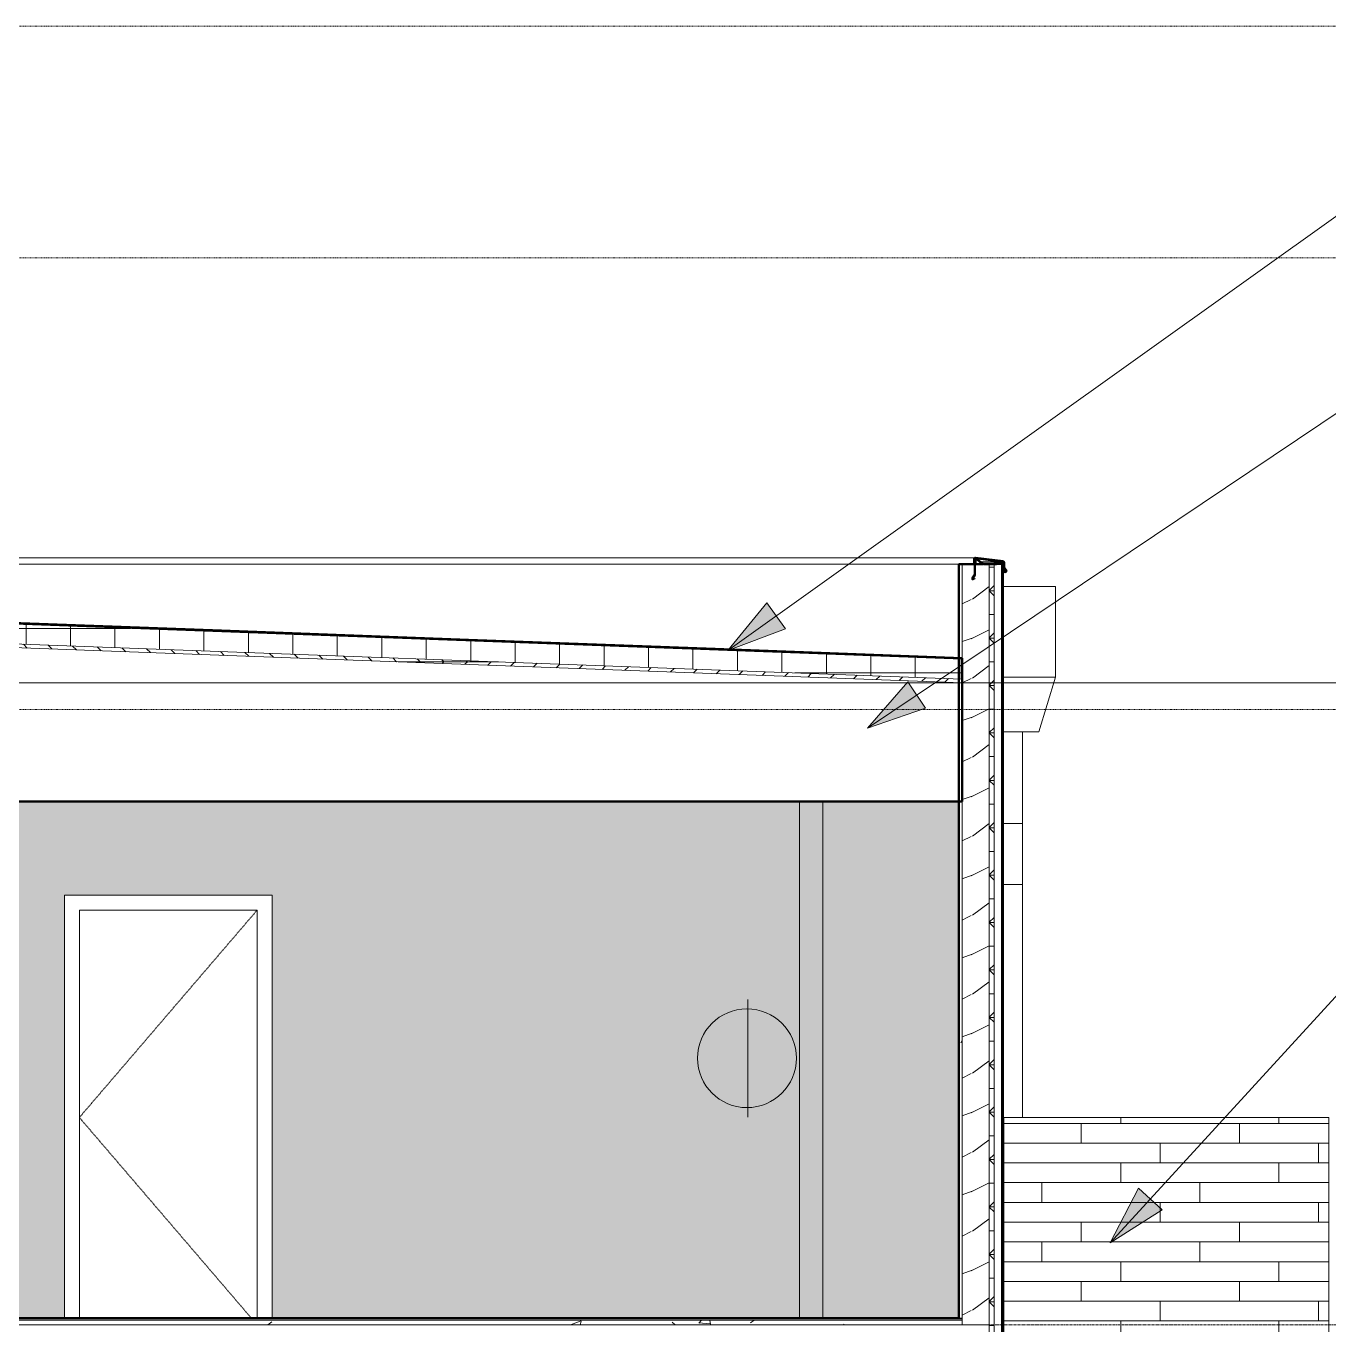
# Model space of a CAD drawing. Header units: inches. Extents: x -4169 to 885, y -251 to 585.
# Drawn here: x 354.9 to 618.7, y 264 to 527 of the extents above; entities that cross this region are included whole.
import ezdxf

# ---------------------------------------------------------------- set-up
doc = ezdxf.new("R2010")
doc.units = ezdxf.units.IN
doc.header["$MEASUREMENT"] = 0
for name, pattern in [('Aligning Line 1_8_', [0.25, 0.125, -0.125]), ('Dash 1_16_', [0.125, 0.0625, -0.0625]), ('Grid Line 1_2_', [0.875, 0.5, -0.125, 0.125, -0.125])]:
    doc.linetypes.add(name, pattern=pattern)
for name, color, linetype, lineweight in [('0-3', 7, 'Continuous', 9), ('0-4', 10, 'Continuous', 13), ('0-5', 90, 'Continuous', 5), ('A-AREA-PATT-1', 41, 'Continuous', 9), ('A-DOOR-1', 7, 'Dash 1_16_', 9), ('A-DOOR-FRAM-1', 7, 'Continuous', 9), ('A-FLOR-1', 192, 'Continuous', 50), ('A-FLOR-LEVL-1', 51, 'Grid Line 1_2_', 9), ('A-FLOR-MCUT', 51, 'Continuous', 13), ('A-FLOR-PATT-1', 8, 'Continuous', 9), ('A-GENM', 5, 'Continuous', 9), ('A-ROOF', 132, 'Continuous', 13), ('A-ROOF-1', 132, 'Continuous', 50), ('A-ROOF-PATT-1', 132, 'Continuous', 9), ('A-WALL', 113, 'Continuous', 13), ('A-WALL-1', 10, 'Continuous', 13), ('A-WALL-2', 113, 'Continuous', 50), ('A-WALL-PATT-3', 111, 'Continuous', 9), ('E-LITE-EQPM-1', 7, 'Continuous', 9), ('G-ANNO-SYMB', 111, 'Aligning Line 1_8_', 9), ('G-ANNO-SYMB-1', 147, 'Aligning Line 1_8_', 9), ('G-ANNO-TEXT', 231, 'Continuous', 9)]:
    doc.layers.add(name, color=color, linetype=linetype, lineweight=lineweight)
pattern_1 = [(0, (-3308.0704, 0), (0, 4.798), []), (315, (-3308.0704, 0), (4.7984266, 0), [6.786, -6.786]), (45, (-3308.0704, 0), (4.7984266, 0), [6.786, -6.786])]
pattern_2 = [(216.87, (-3301.6734, 15.994), (47.9809429, 31.9870857), [7.997, -71.971]), (206.565, (-3292.0764, 11.196), (-15.993714, -15.994133), [17.881, -17.881]), (198.435, (-3292.0764, 3.199), (-31.9867405, -15.99388), [10.115, -40.461])]

# ---------------------------------------------------------------- blocks, each defined once
blk = doc.blocks.new('Studio Light - 120V-1360589-BUILDING ELEVATION - COURTYARD - LOOKING WEST')
at = {"layer": 'E-LITE-EQPM-1'}
for p, q in [((3809.11, 186), (3809.11, 197.91)), ((3809.11, 197.91), (3809.11, 186)), ((3809.11, 186), (3809.11, 174.09)), ((3809.11, 174.09), (3809.11, 186))]:
    blk.add_line(p, q, dxfattribs=at)
for start, end in [(0, 180), (180, 0)]:
    blk.add_arc((3808.93, 186), 10, start, end, dxfattribs=at)
blk = doc.blocks.new('CTR - 2nd Phase_rvt-2-BUILDING ELEVATION - COURTYARD - LOOKING WEST')
at = {"layer": 'A-FLOR-LEVL-1'}
blk.add_line((1856.66, 394), (4168.71, 394), dxfattribs=at)
at = {"layer": 'G-ANNO-SYMB-1'}
for p, q in [((1953.33, 526.95), (4072.02, 526.95)), ((1953.33, 388.59), (4072.02, 388.59))]:
    blk.add_line(p, q, dxfattribs=at)
at = {"layer": '0-3'}
blk.add_blockref('Studio Light - 120V-1360589-BUILDING ELEVATION - COURTYARD - LOOKING WEST', (0, 132), dxfattribs=at)
blk = doc.blocks.new('Single-Flush - 36_ x 84_-1372824-BUILDING ELEVATION - COURTYARD - LOOKING WEST')
at = {"layer": 'A-DOOR-1'}
for p in [(3709.8, 348), (3708.62, 265.37)]:
    blk.add_line(p, (3673.8, 306), dxfattribs=at)
at = {"layer": 'A-DOOR-FRAM-1'}
for p, q in [((3670.8, 351), (3670.8, 265.37)), ((3712.8, 351), (3670.8, 351)), ((3712.8, 265.37), (3712.8, 351)), ((3673.8, 265.37), (3673.8, 348)), ((3673.8, 348), (3709.8, 348)), ((3709.8, 348), (3709.8, 265.37))]:
    blk.add_line(p, q, dxfattribs=at)
blk = doc.blocks.new('CTR - 1st Phase - Unit Layouts_rvt-2-BUILDING ELEVATION - COURTYARD - LOOKING WEST')
at = {"layer": 'A-WALL-1'}
for p, q in [((3819.57, 265.37), (3819.57, 370)), ((3824.32, 370), (3824.32, 265.37))]:
    blk.add_line(p, q, dxfattribs=at)
at = {"layer": '0-4'}
blk.add_blockref('Single-Flush - 36_ x 84_-1372824-BUILDING ELEVATION - COURTYARD - LOOKING WEST', (0, 0), dxfattribs=at)
blk = doc.blocks.new('CTR  - Topography_rvt-2-BUILDING ELEVATION - COURTYARD - LOOKING WEST')
at = {"layer": 'G-ANNO-SYMB-1'}
blk.add_line((1953.33, 480), (4072.02, 480), dxfattribs=at)
blk = doc.blocks.new('CTR - 1st Phase - Common Walls_rvt-2-BUILDING ELEVATION - COURTYARD - LOOKING WEST')
at = {"layer": 'A-AREA-PATT-1'}
h = blk.add_hatch(color=256, dxfattribs=at)
h.paths.add_polyline_path([(3504.92, 265.37), (3535.37, 265.37), (3535.37, 351), (3573.37, 351), (3573.37, 265.37), (3574.92, 265.37), (3574.92, 346.75), (3575.67, 346.75), (3575.67, 265.37), (3670.8, 265.37), (3670.8, 351), (3712.8, 351), (3712.8, 265.37), (3851.85, 265.37), (3851.85, 370), (3504.92, 370), (3504.92, 305.18), (3505.24, 305.14), (3505.24, 304.39), (3507.18, 304.35), (3507.3, 304.26), (3507.36, 304.12), (3507.35, 303.8), (3507.18, 303.65), (3507.01, 303.62), (3506.8, 303.61), (3506.42, 303.61), (3505.24, 303.61), (3505.24, 302.82), (3504.92, 302.82), (3504.92, 274.66)], flags=0)
h.paths.add_polyline_path([(3520.75, 303.61), (3520.75, 304.39), (3522.01, 304.35), (3522.13, 304.26), (3522.18, 304.2), (3522.18, 303.8), (3522.01, 303.65), (3521.84, 303.62), (3521.62, 303.61), (3521.24, 303.61)], flags=0)
h.paths.add_polyline_path([(3521.24, 303.8), (3521.31, 304), (3521.24, 304.1), (3521.24, 303.9)], flags=0)
h.paths.add_polyline_path([(3506.42, 303.8), (3506.48, 304), (3506.42, 304.1), (3506.42, 303.9)], flags=0)
at = {"layer": 'A-FLOR-LEVL-1'}
blk.add_line((1856.66, 394), (4168.71, 394), dxfattribs=at)
at = {"layer": 'G-ANNO-SYMB-1'}
for p, q in [((1953.33, 526.95), (4072.02, 526.95)), ((1953.33, 526.95), (4072.02, 526.95)), ((1953.33, 480), (4072.02, 480))]:
    blk.add_line(p, q, dxfattribs=at)
blk = doc.blocks.new('Basic Wall _ EXT - FIBER CEMENT - SMALL - ___-1820306-BUILDING ELEVATION - COURTYARD - LOOKING WEST')
at = {"layer": 'A-WALL'}
for p, q in [((3854.91, 418), (3854.91, 415.99)), ((3854.99, 415.99), (3854.99, 418)), ((3855.14, 418), (3855.14, 415.94)), ((3855.22, 415.94), (3855.22, 418)), ((3856.83, 417.96), (3857.65, 417.96)), ((3857.65, 417.96), (3857.65, 418)), ((3859.43, 418), (3860.47, 418)), ((3860.47, 418), (3860.6, 418)), ((3854.87, 415.86), (3854.47, 415.23)), ((3854.54, 415.19), (3854.94, 415.81)), ((3854.66, 414.91), (3854.59, 414.95)), ((3855.08, 415.12), (3854.66, 414.91)), ((3855.11, 415.81), (3854.7, 415.15)), ((3854.7, 415.15), (3854.77, 415.11)), ((3854.73, 414.85), (3855.12, 415.05)), ((3854.77, 415.11), (3855.17, 415.77)), ((3855.12, 415.05), (3855.08, 415.12))]:
    blk.add_line(p, q, dxfattribs=at)
at = {"layer": 'A-WALL', "flags": 128}
for points in [[(3856.67, 418), (3856.75, 417.97), (3856.83, 417.96)], [(3860.6, 418), (3860.67, 417.98), (3860.72, 417.95)]]:
    blk.add_lwpolyline(points, dxfattribs=at)
at = {"layer": 'A-WALL'}
for centre, radius, start, end in [((3854.68, 415.1), 0.25, 147.2625, 279.7366), ((3854.68, 415.1), 0.171, 147.2625, 237.3808), ((3854.66, 415.99), 0.25, 327.2625, 0), ((3854.66, 415.99), 0.329, 327.2625, 0), ((3854.89, 415.94), 0.25, 328.2381, 0), ((3854.89, 415.94), 0.329, 328.2381, 0)]:
    blk.add_arc(centre, radius, start, end, dxfattribs=at)
at = {"layer": 'A-WALL-2'}
for p, q in [((3854.91, 419.03), (3854.91, 418)), ((3854.99, 418), (3854.99, 419.03)), ((3855.14, 418.86), (3855.14, 418)), ((3855.18, 419.2), (3860.77, 418.52)), ((3860.78, 418.6), (3855.19, 419.28)), ((3855.22, 418), (3855.22, 418.86)), ((3855.51, 418.99), (3856.61, 418.04)), ((3856.66, 418.1), (3855.56, 419.05)), ((3857.65, 418.04), (3856.83, 418.04)), ((3857.65, 418), (3857.65, 418.04)), ((3860.71, 418.47), (3859.14, 418.44)), ((3859.14, 418.44), (3859.14, 418.16)), ((3859.14, 418.16), (3860.3, 418.16)), ((3859.22, 418.37), (3860.65, 418.39)), ((3859.22, 418.23), (3859.22, 418.37)), ((3860.3, 418.23), (3859.22, 418.23)), ((3859.43, 418.08), (3859.43, 418)), ((3860.6, 418.08), (3859.43, 418.08)), ((3860.3, 418.16), (3860.3, 418.23)), ((3860.65, 418.39), (3860.69, 418.24)), ((3860.69, 418.24), (3860.77, 418.27)), ((3860.77, 418.27), (3860.71, 418.47)), ((3860.77, 417.83), (3860.77, 417.39)), ((3860.82, 417.22), (3861.2, 416.59)), ((3860.85, 417.39), (3860.85, 417.83)), ((3861.27, 416.63), (3860.88, 417.26)), ((3860.92, 418.35), (3860.92, 417.44)), ((3860.97, 417.26), (3861.4, 416.6)), ((3861, 417.44), (3861, 418.35)), ((3861.51, 416.57), (3861.04, 417.3)), ((3860.84, 416.64), (3860.8, 416.57)), ((3860.8, 416.57), (3861.08, 416.44)), ((3861.11, 416.51), (3860.84, 416.64)), ((3861.2, 416.59), (3861.27, 416.63)), ((3861.4, 416.6), (3861.28, 416.52)), ((3861.32, 416.45), (3861.51, 416.57))]:
    blk.add_line(p, q, dxfattribs=at)
at = {"layer": 'A-WALL-2', "flags": 128}
for points in [[(3856.61, 418.04), (3856.64, 418.02), (3856.67, 418)], [(3860.72, 417.95), (3860.76, 417.89), (3860.77, 417.83)]]:
    blk.add_lwpolyline(points, dxfattribs=at)
at = {"layer": 'A-WALL-2'}
for centre, radius, start, end in [((3855.16, 419.03), 0.25, 83.0705, 180), ((3855.16, 419.03), 0.171, 83.0705, 180), ((3855.39, 418.86), 0.25, 49.2771, 180), ((3855.39, 418.86), 0.171, 49.2771, 180), ((3856.83, 418.29), 0.25, 229.2771, 270), ((3860.6, 417.83), 0.25, 0, 90), ((3860.75, 418.35), 0.171, 0, 83.0705), ((3861.1, 417.39), 0.329, 180, 211.4324), ((3860.75, 418.35), 0.25, 0, 83.0705), ((3861.1, 417.39), 0.25, 180, 211.4324), ((3861.25, 417.44), 0.329, 180, 212.826), ((3861.25, 417.44), 0.25, 180, 212.826), ((3861.18, 416.67), 0.25, 244.1745, 302.0105), ((3861.18, 416.67), 0.171, 244.1745, 302.0105)]:
    blk.add_arc(centre, radius, start, end, dxfattribs=at)
blk = doc.blocks.new('Basic Wall _ EXT - FIBER CEMENT - SMALL - ___-1939673-BUILDING ELEVATION - COURTYARD - LOOKING WEST')
at = {"layer": 'A-WALL'}
for p, q in [((3855.16, 419.28), (3405.58, 419.28)), ((3855.39, 419.11), (3855.03, 419.11)), ((3860.71, 418.47), (3856.24, 418.47)), ((3859.14, 418.44), (3856.27, 418.44)), ((3859.14, 418.16), (3856.6, 418.16)), ((3856.61, 418.04), (3856.67, 418)), ((3859.43, 418.08), (3856.64, 418.08)), ((3860.69, 418.24), (3859.22, 418.24)), ((3860.6, 418), (3860.64, 417.99)), ((3860.76, 417.87), (3860.77, 417.83)), ((3854.66, 414.91), (3854.6, 414.91)), ((3860.84, 416.64), (3860.72, 416.64)), ((3860.8, 416.57), (3860.72, 416.57)), ((3860.72, 416.42), (3861.18, 416.42)), ((3861.2, 416.59), (3860.94, 416.59)), ((3861.4, 416.6), (3861.21, 416.6))]:
    blk.add_line(p, q, dxfattribs=at)
at = {"layer": 'A-WALL', "flags": 128}
for points in [[(3855.16, 419.28), (3855.13, 419.28), (3855.08, 419.27), (3855.02, 419.24), (3854.98, 419.2), (3854.94, 419.15), (3854.92, 419.09), (3854.91, 419.03)], [(3855.56, 419.05), (3855.51, 419.09), (3855.45, 419.11), (3855.38, 419.11), (3855.32, 419.1), (3855.26, 419.07), (3855.21, 419.03), (3855.18, 418.98), (3855.15, 418.92), (3855.14, 418.86)], [(3856.83, 418.04), (3856.77, 418.05), (3856.71, 418.07), (3856.66, 418.1)], [(3860.85, 417.83), (3860.84, 417.89), (3860.81, 417.95), (3860.77, 418.01), (3860.72, 418.05), (3860.66, 418.07), (3860.6, 418.08)], [(3860.68, 417.98), (3860.72, 417.95), (3860.75, 417.91)], [(3860.77, 417.39), (3860.77, 417.33), (3860.79, 417.28), (3860.82, 417.22)], [(3861, 418.35), (3860.99, 418.41), (3860.97, 418.47), (3860.93, 418.52), (3860.89, 418.56), (3860.83, 418.59), (3860.78, 418.6)], [(3860.88, 417.26), (3860.86, 417.3), (3860.85, 417.35), (3860.85, 417.39)], [(3860.92, 417.44), (3860.92, 417.38), (3860.94, 417.32), (3860.97, 417.26)], [(3861.04, 417.3), (3861.01, 417.35), (3861, 417.39), (3861, 417.44)], [(3854.91, 415.99), (3854.91, 415.95), (3854.9, 415.9)], [(3855.14, 415.94), (3855.14, 415.89), (3855.13, 415.85)], [(3861.08, 416.44), (3861.14, 416.42), (3861.18, 416.42)], [(3861.24, 416.5), (3861.19, 416.49), (3861.15, 416.5)], [(3861.2, 416.42), (3861.26, 416.43), (3861.32, 416.45)]]:
    blk.add_lwpolyline(points, dxfattribs=at)
blk = doc.blocks.new('077123 - Manufactured Gutters and Downspouts - 077123 - Manufactured Gutters and Downspouts-V63-BUILDING ELEVATION - COURTYARD - LOOKING WEST')
at = {"layer": 'A-GENM'}
for p, q in [((3860.72, 413.51), (3871.39, 413.51)), ((3871.39, 395.11), (3871.39, 413.51)), ((3871.39, 395.11), (3860.72, 395.11)), ((3868.04, 384.1), (3871.39, 395.11)), ((3860.72, 384.1), (3868.04, 384.1)), ((3864.7, 384.1), (3864.7, 365.5)), ((3860.72, 365.5), (3864.7, 365.5)), ((3864.7, 365.5), (3864.7, 353.15)), ((3864.7, 353.15), (3860.72, 353.15)), ((3860.72, 353.15), (3864.7, 353.15)), ((3864.7, 306), (3864.7, 353.15))]:
    blk.add_line(p, q, dxfattribs=at)

msp = doc.modelspace()

# ---------------------------------------------------------------- hatches: boundary and pattern name
at = {"layer": 'A-FLOR-PATT-1'}
h = msp.add_hatch(dxfattribs=at)
h.set_pattern_fill('FP_34', color=256, style=0, pattern_type=2)
h.set_pattern_definition([(50, (-3308.07, 0), (27.5427, -2.40992), [2.88, -31.68]), (355, (-3308.07, 0), (-5.32784, 28.88427), [2.304, -25.344]), (100.451, (-3305.775, -0.2), (22.21532, 26.47393), [2.448, -26.924]), (46.184, (-3308.07, 7.68), (40.98187, -6.35642), [4.32, -47.52]), (96.636, (-3304.655, 7.15), (35.89075, 37.4062), [3.671, -40.386]), (351.184, (-3308.07, 7.68), (35.89097, 37.4062), [3.456, -38.016]), (21, (-3304.23, 5.76), (22.92104, -15.46073), [2.88, -31.68]), (326, (-3304.23, 5.76), (9.34353, 27.84574), [2.304, -25.344]), (71.451, (-3302.32, 4.472), (32.26477, 12.38442), [2.448, -26.924]), (37.5, (-3308.07, 0), (0.466855, 12.782707), [1.267, -23.77, 1.267, -24.461, -25.44]), (37.5, (-3308.07, 0), (0.466855, 12.782707), [-50.765, 1.267, -24.173]), (7.5, (-3308.07, 0), (10.10159, 15.14509), [1.267, -13.402, 1.267, -23.194, -9.696]), (7.5, (-3308.07, 0), (10.10159, 15.14509), [-39.13, 1.267, -8.429]), (327.5, (-3316.633, 0), (20.49916, -0.86578), [1.267, -8.333, 1.267, -28.685, -39.744]), (327.5, (-3316.633, 0), (20.49916, -0.86578), [-39.552, 1.267, -38.477]), (317.5, (-3320.473, 0), (22.39478, 3.84429), [1.267, -11.213, 1.267, -18.624, -28.224]), (317.5, (-3320.473, 0), (22.39478, 3.84429), [-32.371, 1.267, -26.957])])
h.paths.add_polyline_path([(544.4, 264), (544.4, 265), (196.85, 265), (196.85, 264), (532.22, 264)], flags=0)
h.paths.add_polyline_path([(100.17, 264), (191.1, 264), (191.1, 265), (94.73, 265), (94.73, 264)], flags=0)
at = {"layer": 'A-ROOF-PATT-1'}
h = msp.add_hatch(dxfattribs=at)
h.set_pattern_fill('FP_40', color=256, style=0, pattern_type=2)
h.set_pattern_definition([(0, (-3308.07, 0), (0, 9), []), (90, (-3308.07, 0), (-9, 6e-16), [])])
h.paths.add_polyline_path([(544.4, 394.75), (544.4, 398.75), (94.73, 415.46), (94.73, 411.46), (543.78, 394.77)], flags=0)
h = msp.add_hatch(dxfattribs=at)
h.set_pattern_fill('FP_35', color=256, style=0, pattern_type=2)
h.set_pattern_definition(pattern_1)
h.paths.add_polyline_path([(544.4, 394), (544.4, 394.75), (94.73, 411.46), (94.73, 410.71), (543.78, 394.02)], flags=0)
at = {"layer": 'A-WALL-PATT-3'}
h = msp.add_hatch(dxfattribs=at)
h.set_pattern_fill('FP_7', color=256, style=0, pattern_type=2)
h.set_pattern_definition(pattern_2)
h.paths.add_polyline_path([(549.9, 346.5), (549.9, 418), (547.15, 417.96), (547.12, 415.81), (547.04, 415.66), (546.68, 415.12), (546.63, 415.15), (547.07, 415.94), (547.05, 418), (546.92, 417.96), (546.89, 415.85), (546.8, 415.71), (546.45, 415.08), (546.47, 415.03), (546.59, 414.91), (547.02, 415.11), (547.04, 415.04), (546.66, 414.85), (546.4, 414.99), (546.4, 415.24), (546.84, 415.99), (546.84, 418), (544.4, 418), (544.4, 346.5), (548.77, 346.5)], flags=0)
h = msp.add_hatch(dxfattribs=at)
h.set_pattern_fill('FP_35', color=256, style=0, pattern_type=2)
h.set_pattern_definition(pattern_1)
h.paths.add_polyline_path([(550.9, 346.5), (550.9, 418), (549.9, 418), (549.9, 346.5)], flags=0)
h = msp.add_hatch(dxfattribs=at)
h.set_pattern_fill('FP_33', color=256, style=0, pattern_type=2)
h.set_pattern_definition([(0, (-3308.07, 0), (30.72, 7.68), [1.267, -21.773, 1.267, -21.773, -122.88]), (0, (-3308.07, 0), (30.72, 7.68), [-46.08, 1.267, -44.813, 1.267, -21.773, -53.76]), (0, (-3308.07, 0), (30.72, 7.68), [-115.2, 1.267, -14.093, 1.267, -37.133]), (120, (-3296.55, 3.84), (-22.011075, 22.7643), [1.267, -21.773, 1.267, -21.773, -122.88]), (120, (-3296.55, 3.84), (-22.011075, 22.7643), [-46.08, 1.267, -44.813, 1.267, -21.773, -53.76]), (120, (-3296.55, 3.84), (-22.011075, 22.7643), [-115.2, 1.267, -14.093, 1.267, -37.133]), (240, (-3292.71, 19.2), (-8.708925, -30.4443), [1.267, -21.773, 1.267, -21.773, -122.88]), (240, (-3292.71, 19.2), (-8.708925, -30.4443), [-46.08, 1.267, -44.813, 1.267, -21.773, -53.76]), (240, (-3292.71, 19.2), (-8.708925, -30.4443), [-115.2, 1.267, -14.093, 1.267, -37.133])])
h.paths.add_polyline_path([(543.78, 105.75), (544.4, 105.75), (544.4, 106.12), (543.78, 106.12)], flags=0)
h.paths.add_polyline_path([(544.4, 133.37), (544.4, 145), (543.78, 145), (543.78, 133.37)], flags=0)
h.paths.add_polyline_path([(543.78, 225.75), (544.4, 225.75), (544.4, 238.12), (543.78, 238.12), (543.78, 232.6)], flags=0)
h.paths.add_polyline_path([(543.78, 265.37), (544.4, 265.38), (544.4, 346.5), (543.78, 346.5), (543.78, 274.66)], flags=0)
h = msp.add_hatch(dxfattribs=at)
h.set_pattern_fill('FP_7', color=256, style=0, pattern_type=2)
h.set_pattern_definition(pattern_2)
h.paths.add_polyline_path([(549.9, 105.75), (549.9, 107.25), (544.4, 107.25), (544.4, 105.75), (548.77, 105.75)], flags=0)
h.paths.add_polyline_path([(549.9, 132), (549.9, 145), (544.4, 145), (544.4, 132), (549.87, 132)], flags=0)
h.paths.add_polyline_path([(548.77, 225.75), (549.9, 225.75), (549.9, 239.25), (544.4, 239.25), (544.4, 225.75)], flags=0)
h.paths.add_polyline_path([(549.86, 264), (549.9, 264), (549.9, 346.5), (544.4, 346.5), (544.4, 264), (548.77, 264)], flags=0)
h = msp.add_hatch(dxfattribs=at)
h.set_pattern_fill('FP_35', color=256, style=0, pattern_type=2)
h.set_pattern_definition(pattern_1)
h.paths.add_polyline_path([(550.9, 105.75), (550.9, 145), (549.9, 145), (549.9, 105.75)], flags=0)
h.paths.add_polyline_path([(550.9, 225.75), (550.9, 346.5), (549.9, 346.5), (549.9, 225.75)], flags=0)
h = msp.add_hatch(dxfattribs=at)
h.set_pattern_fill('FP_42', color=256, style=0, pattern_type=2)
h.set_pattern_definition([(0, (616.5286, 264.8), (0, 4), []), (90, (616.529, 264.8), (-8, 8), [4, -28]), (90, (632.529, 268.8), (-8, 8), [4, -28])])
h.paths.add_polyline_path([(552.84, 226.12), (618.65, 226.12), (618.65, 306), (552.84, 306), (552.84, 227.34)], flags=0)
at = {"layer": 'G-ANNO-TEXT'}
for points in [[(497.02, 400.57), (508.65, 404.92), (504.92, 410.16)], [(525.26, 384.84), (537.02, 388.85), (533.44, 394.19)], [(574.41, 280.64), (584.88, 287.32), (580.14, 291.66)]]:
    msp.add_hatch(color=256, dxfattribs=at).paths.add_polyline_path(points, flags=0)

# ---------------------------------------------------------------- linework, layer by layer
at = {"layer": 'A-FLOR-1'}
msp.add_line((543.78, 265.37), (94.73, 265.37), dxfattribs=at)
at = {"layer": 'A-FLOR-LEVL-1'}
for p, q in [((-1450.66, 394), (859.89, 394)), ((-1450.66, 264), (859.89, 264))]:
    msp.add_line(p, q, dxfattribs=at)
at = {"layer": 'A-FLOR-MCUT'}
for p, q in [((544.4, 265.25), (94.73, 265.25)), ((544.4, 265), (94.73, 265)), ((544.4, 264), (94.73, 264)), ((544.4, 265.37), (543.78, 265.37))]:
    msp.add_line(p, q, dxfattribs=at)
at = {"layer": 'A-ROOF', "flags": 128}
for points in [[(544.4, 398.75), (319.57, 407.11), (94.73, 415.46)], [(544.4, 394.75), (319.57, 403.1), (94.73, 411.46)], [(544.4, 394), (319.57, 402.35), (94.73, 410.71)]]:
    msp.add_lwpolyline(points, dxfattribs=at)
at = {"layer": 'A-ROOF-1'}
for p, q in [((544.4, 370), (544.4, 399)), ((94.73, 370), (544.4, 370))]:
    msp.add_line(p, q, dxfattribs=at)
at = {"layer": 'A-ROOF-1', "flags": 128}
msp.add_lwpolyline([(544.4, 399), (494.44, 400.86), (444.48, 402.71), (394.51, 404.57), (344.55, 406.43), (294.58, 408.28), (244.62, 410.14), (194.66, 412), (144.69, 413.85), (94.73, 415.71)], dxfattribs=at)
at = {"layer": 'A-WALL'}
for p, q in [((543.78, 418), (100.85, 418)), ((544.4, 264), (544.4, 418)), ((546.84, 415.99), (546.84, 418)), ((546.92, 418), (546.92, 415.99)), ((547.07, 415.94), (547.07, 418)), ((547.15, 418), (547.15, 415.94)), ((548.6, 418), (548.76, 418)), ((549.58, 417.96), (548.76, 417.96)), ((549.58, 418), (549.58, 417.96)), ((549.9, 225.75), (549.9, 418)), ((550.9, 225.75), (550.9, 418)), ((552.53, 418), (551.36, 418)), ((552.4, 225.75), (552.4, 418)), ((546.4, 415.23), (546.8, 415.86)), ((546.42, 414.95), (546.52, 414.95)), ((546.87, 415.81), (546.47, 415.19)), ((546.52, 414.95), (546.59, 414.91)), ((546.52, 414.91), (546.59, 414.91)), ((546.59, 414.91), (547.01, 415.12)), ((546.63, 415.15), (547.04, 415.81)), ((546.7, 415.11), (546.63, 415.15)), ((547.05, 415.05), (546.66, 414.85)), ((547.1, 415.77), (546.7, 415.11)), ((547.01, 415.12), (547.05, 415.05)), ((552.65, 346.5), (552.4, 346.5)), ((618.65, 306), (552.84, 306)), ((552.84, 306), (552.84, 226.12)), ((618.65, 226.12), (618.65, 306)), ((544.4, 264), (549.9, 264))]:
    msp.add_line(p, q, dxfattribs=at)
for centre, radius, start, end in [((548.76, 418.29), 0.329, 241.9989, 270), ((552.53, 417.83), 0.171, 42.764, 90), ((546.61, 415.1), 0.25, 147.2625, 279.7366), ((546.61, 415.1), 0.171, 147.2625, 237.3808), ((546.59, 415.99), 0.25, 327.2625, 360), ((546.59, 415.99), 0.329, 327.2625, 0), ((546.82, 415.94), 0.25, 328.2381, 0), ((546.82, 415.94), 0.329, 328.2381, 360)]:
    msp.add_arc(centre, radius, start, end, dxfattribs=at)
for points in [[(552.65, 417.95), (552.65, 417.95), (552.63, 417.97), (552.61, 417.98), (552.6, 417.99)], [(546.83, 415.9), (546.83, 415.91), (546.84, 415.94), (546.84, 415.98), (546.84, 415.99)], [(547.06, 415.85), (547.06, 415.86), (547.07, 415.89), (547.07, 415.92), (547.07, 415.94)]]:
    msp.add_open_spline(points, degree=3, dxfattribs=at)
at = {"layer": 'A-WALL-2'}
for p, q in [((543.78, 418), (543.78, 265.37)), ((546.84, 418), (543.78, 418)), ((547.07, 418), (546.92, 418)), ((548.6, 418), (547.15, 418)), ((551.36, 418), (549.58, 418)), ((552.65, 225.75), (552.65, 417.95))]:
    msp.add_line(p, q, dxfattribs=at)
at = {"layer": 'G-ANNO-SYMB'}
for p, q in [((-1354.74, 526.95), (763.95, 526.95)), ((-1354.74, 480), (763.95, 480))]:
    msp.add_line(p, q, dxfattribs=at)
at = {"layer": 'G-ANNO-TEXT'}
for p, q in [((497.02, 400.57), (621.98, 489.77)), ((525.26, 384.84), (621.98, 449.7)), ((504.92, 410.16), (497.02, 400.57)), ((508.65, 404.92), (504.92, 410.16)), ((497.02, 400.57), (508.65, 404.92)), ((533.44, 394.19), (525.26, 384.84)), ((537.02, 388.85), (533.44, 394.19)), ((525.26, 384.84), (537.02, 388.85)), ((574.41, 280.64), (630.65, 342.07)), ((580.14, 291.66), (574.41, 280.64)), ((584.88, 287.32), (580.14, 291.66)), ((574.41, 280.64), (584.88, 287.32))]:
    msp.add_line(p, q, dxfattribs=at)

# ---------------------------------------------------------------- block references
at = {"layer": '0-5'}
for name in ['CTR - 2nd Phase_rvt-2-BUILDING ELEVATION - COURTYARD - LOOKING WEST', 'CTR - 1st Phase - Common Walls_rvt-2-BUILDING ELEVATION - COURTYARD - LOOKING WEST', 'CTR  - Topography_rvt-2-BUILDING ELEVATION - COURTYARD - LOOKING WEST', 'CTR - 1st Phase - Unit Layouts_rvt-2-BUILDING ELEVATION - COURTYARD - LOOKING WEST']:
    msp.add_blockref(name, (-3308.07, 0), dxfattribs=at)
at = {"layer": 'A-GENM'}
msp.add_blockref('077123 - Manufactured Gutters and Downspouts - 077123 - Manufactured Gutters and Downspouts-V63-BUILDING ELEVATION - COURTYARD - LOOKING WEST', (-3308.07, 0), dxfattribs=at)
at = {"layer": 'A-WALL'}
for name in ['Basic Wall _ EXT - FIBER CEMENT - SMALL - ___-1939673-BUILDING ELEVATION - COURTYARD - LOOKING WEST', 'Basic Wall _ EXT - FIBER CEMENT - SMALL - ___-1820306-BUILDING ELEVATION - COURTYARD - LOOKING WEST']:
    msp.add_blockref(name, (-3308.07, 0), dxfattribs=at)

doc.saveas('drawing.dxf')
